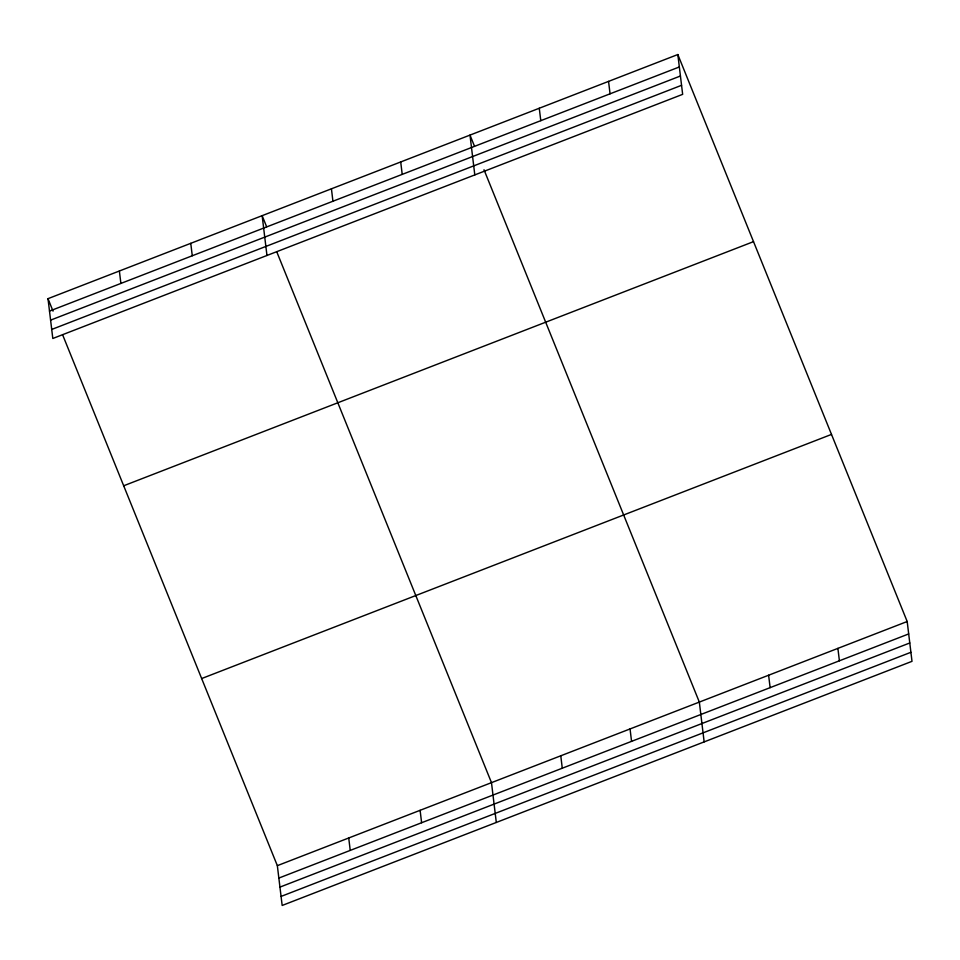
<?xml version="1.0" encoding="UTF-8"?>
<svg xmlns="http://www.w3.org/2000/svg" width="960" height="960" viewBox="0 0 960 960"><rect width="100%" height="100%" fill="white"/><g stroke="black" fill="none" stroke-linecap="round" stroke-linejoin="round"><path stroke-width="1.44" d="M677.832 54.54L682.656 94.344L52.812 338.484L48 298.668L677.832 54.54L907.188 621.516L912 661.332L282.168 905.46L277.344 865.656L62.58 334.704M49.5 311.1L679.344 66.96M50.592 320.136L680.436 75.996M51.72 329.448L681.564 85.308M123.684 485.772L753.516 241.644M201.66 678.552L831.504 434.412M277.344 865.656L907.188 621.516M278.844 878.076L908.688 633.936M279.936 887.112L909.78 642.972M281.064 896.424L910.908 652.284M474.48 146.184L469.992 135.096L474.804 174.912M484.008 169.752L699.336 702.084L704.148 741.888M266.628 226.752L262.14 215.664L266.964 255.48M276.72 251.7L491.484 782.652L496.308 822.456M48 298.668L53.04 311.148M837.9 648.372L839.4 660.792M768.612 675.228L770.124 687.648M608.556 81.384L610.056 93.816M630.048 728.94L631.56 741.36M539.268 108.24L540.78 120.672M560.772 755.796L562.272 768.216M400.704 161.952L402.216 174.384M420.108 810.312L421.608 822.744M331.428 188.808L332.928 201.24M348.732 837.984L350.232 850.404M190.764 243.336L192.264 255.756M119.376 271.008L120.888 283.428"/></g></svg>
